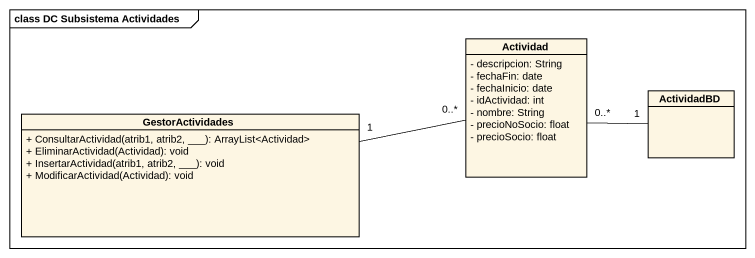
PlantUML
@startuml
mainframe class DC Subsistema Actividades
hide circle
hide empty members
skinparam classAttributeIconSize 0
class Actividad {
  - descripcion: String
  - fechaFin: date
  - fechaInicio: date
  - idActividad: int
  - nombre: String
  - precioNoSocio: float
  - precioSocio: float
}
class GestorActividades {
  + ConsultarActividad(atrib1, atrib2, ___): ArrayList<Actividad>
  + EliminarActividad(Actividad): void
  + InsertarActividad(atrib1, atrib2, ___): void
  + ModificarActividad(Actividad): void
}
class ActividadBD
Actividad "0..*" -right- "1" ActividadBD
GestorActividades "1" -right- "0..*" Actividad
@enduml
